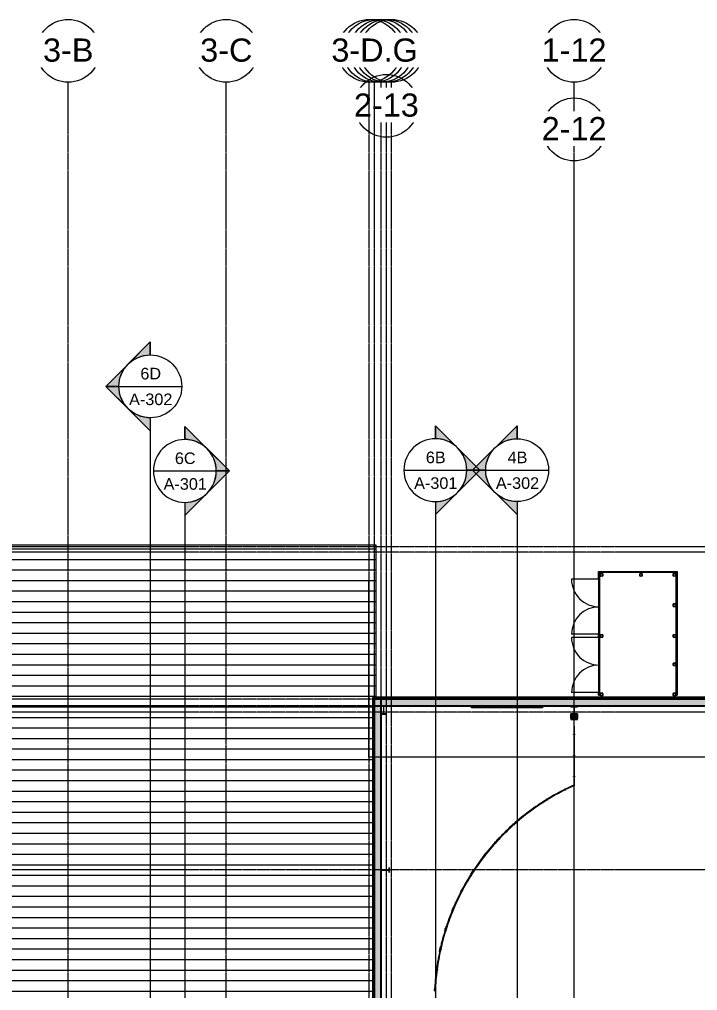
# Model space of a CAD drawing. Header units: inches. Extents: x 21290 to 26948, y -23522 to -20083.
# Drawn here: x 22239 to 23274, y -21569 to -20086 of the extents above; entities that cross this region are included whole.
import ezdxf

# ---------------------------------------------------------------- set-up
doc = ezdxf.new("R2010")
doc.units = ezdxf.units.IN
doc.header["$MEASUREMENT"] = 0
doc.linetypes.add('Grid Line 1_2_', pattern=[0.875, 0.5, -0.125, 0.125, -0.125])
for name, color, linetype, lineweight in [('A-DOOR', 31, 'Continuous', 9), ('A-FLOR-HRAL', 11, 'Continuous', 9), ('A-ROOF', 132, 'Continuous', 9), ('A-ROOF-PATT', 132, 'Continuous', 9), ('A-WALL', 113, 'Continuous', 9), ('A-WALL-PATT', 111, 'Continuous', 25), ('G-ANNO-SYMB', 111, 'Continuous', 9), ('S-BEAM', 12, 'Continuous', 9), ('S-COLS', 52, 'Continuous', 9), ('S-GRID', 1, 'Continuous', 9), ('S-GRID-IDEN', 1, 'Continuous', 9)]:
    doc.layers.add(name, color=color, linetype=linetype, lineweight=lineweight)
doc.styles.add('Arial', font='arial.ttf', dxfattribs={"height": 35.407186})
doc.styles.add('Arial_1', font='arial.ttf', dxfattribs={"height": 17.703593})
pattern_1 = [(45, (0, 0), (-19.00703, 19.00703), []), (45, (0, 28.8), (-19.00703, 19.00703), [])]
pattern_2 = [(161.57, (0.96, 0.96), (-7.6802237, -0.0009796), [0, -54.643, 6.067, 0]), (18.43, (-0.96, 0.96), (-7.6802237, 0.0009796), [0, -54.643, 6.067, 0]), (108.43, (0.96, 0.96), (3.8382953, -19.20136532), [18.211, -42.499]), (71.57, (-0.96, 0.96), (3.8382953, 19.20136532), [18.211, -42.499])]
pattern_3 = [(0, (0, 0), (0, 24), []), (90, (0, 0), (-24, 1e-15), [])]
pattern_4 = [(225, (23085.89, -22360.053), (19.00703, -19.00703), []), (225, (23085.89, -22388.853), (19.00703, -19.00703), [])]

# ---------------------------------------------------------------- blocks, each defined once
blk = doc.blocks.new('overhead door - one-983186-Roof Low')
at = {"layer": 'A-DOOR'}
h = blk.add_hatch(dxfattribs=at)
h.set_pattern_fill('FP_6', color=256, style=0, pattern_type=2)
h.set_pattern_definition([(270, (24, 0), (8, 5e-16), [])])
h.paths.add_polyline_path([(-54, -8.75), (54, -8.75), (54, -7), (-54, -7)], flags=0)
for p, q in [((-54, -8.75), (-54, -7)), ((-54, -7), (54, -7)), ((54, -8.75), (-54, -8.75)), ((54, -7), (54, -8.75))]:
    blk.add_line(p, q, dxfattribs=at)
blk = doc.blocks.new('Railing - 2_ x 1_2_-939656-Roof Low')
at = {"layer": 'A-FLOR-HRAL'}
blk.add_hatch(color=256, dxfattribs=at).paths.add_polyline_path([(1, -0.3), (1, 0.2), (-1, 0.2), (-1, -0.3)], flags=0)
for p, q in [((-1, 0.2), (1, 0.2)), ((-1, -0.3), (-1, 0.2)), ((1, 0.2), (1, -0.3)), ((1, -0.3), (-1, -0.3))]:
    blk.add_line(p, q, dxfattribs=at)
blk = doc.blocks.new('Railing - 2_ 8_-V17-Roof Low')
at = {"layer": 'A-FLOR-HRAL'}
h = blk.add_hatch(color=256, dxfattribs=at)
h.paths.add_polyline_path([(0.1, 15.8), (0.3, 11.4), (0.2, 15.8)], flags=0)
h.paths.add_polyline_path([(0.3, -12), (0.1, -15.8), (0.3, -15.8), (0.3, -15.6)], flags=0)
for p, q in [((0.3, 15.8), (0.3, 11.4)), ((0.3, -12), (0.3, -15.8))]:
    blk.add_line(p, q, dxfattribs=at)
blk = doc.blocks.new('Railing - 2_ 8_-V18-Roof Low')
at = {"layer": 'A-FLOR-HRAL'}
h = blk.add_hatch(color=256, dxfattribs=at)
h.paths.add_polyline_path([(0.1, 15.8), (0.3, 12.1), (0.3, 15.8)], flags=0)
h.paths.add_polyline_path([(0.3, -11.5), (0.1, -15.8), (0.3, -15.8), (0.3, -13.5)], flags=0)
for p, q in [((0.3, 15.8), (0.3, 12.1)), ((0.3, -11.5), (0.3, -15.8))]:
    blk.add_line(p, q, dxfattribs=at)
blk = doc.blocks.new('Railing - 2_ 8_-V19-Roof Low')
at = {"layer": 'A-FLOR-HRAL'}
h = blk.add_hatch(color=256, dxfattribs=at)
h.paths.add_polyline_path([(0.1, 15.8), (0.2, 14.8), (0.2, 15.8)], flags=0)
h.paths.add_polyline_path([(0.3, -12.8), (0.1, -15.8), (0.3, -15.8), (0.3, -14.3)], flags=0)
for p, q in [((0.3, 15.8), (0.3, 12.1)), ((0.3, -12.8), (0.3, -15.8))]:
    blk.add_line(p, q, dxfattribs=at)
blk = doc.blocks.new('Railing - 2_ 8_-V20-Roof Low')
at = {"layer": 'A-FLOR-HRAL'}
h = blk.add_hatch(color=256, dxfattribs=at)
h.paths.add_polyline_path([(0.1, 15.8), (0.3, 11.6), (0.3, 15.8)], flags=0)
h.paths.add_polyline_path([(0.3, -11.5), (0.1, -15.8), (0.3, -15.8), (0.3, -14.7)], flags=0)
for p, q in [((0.3, 15.8), (0.3, 11.6)), ((0.3, -11.5), (0.3, -15.8))]:
    blk.add_line(p, q, dxfattribs=at)
blk = doc.blocks.new('Railing - 2_ 8_-V21-Roof Low')
at = {"layer": 'A-FLOR-HRAL'}
blk.add_hatch(color=256, dxfattribs=at).paths.add_polyline_path([(0.1, 15.8), (0.3, 12.9), (0.2, 15.8)], flags=0)
for p, q in [((0.3, 15.8), (0.3, 12.9)), ((0.3, -12.2), (0.3, -15.8))]:
    blk.add_line(p, q, dxfattribs=at)
blk = doc.blocks.new('Railing - 2_ 8_-V22-Roof Low')
at = {"layer": 'A-FLOR-HRAL'}
h = blk.add_hatch(color=256, dxfattribs=at)
h.paths.add_polyline_path([(0.1, 15.8), (0.3, 11.4), (0.3, 15.8)], flags=0)
h.paths.add_polyline_path([(0.3, -12), (0.1, -15.8), (0.3, -15.8), (0.3, -15.1)], flags=0)
for p, q in [((0.3, 15.8), (0.3, 11.4)), ((0.3, -12), (0.3, -15.8))]:
    blk.add_line(p, q, dxfattribs=at)
blk = doc.blocks.new('Railing - 2_ 8_-V23-Roof Low')
at = {"layer": 'A-FLOR-HRAL'}
h = blk.add_hatch(color=256, dxfattribs=at)
h.paths.add_polyline_path([(0.1, 15.8), (0.3, 13.5), (0.3, 15.8)], flags=0)
h.paths.add_polyline_path([(0.3, -11.5), (0.1, -15.8), (0.3, -15.8), (0.3, -15.2)], flags=0)
for p, q in [((0.3, 15.8), (0.3, 12.1)), ((0.3, -11.5), (0.3, -15.8))]:
    blk.add_line(p, q, dxfattribs=at)
blk = doc.blocks.new('Railing - 2_ 8_-V24-Roof Low')
at = {"layer": 'A-FLOR-HRAL'}
h = blk.add_hatch(color=256, dxfattribs=at)
h.paths.add_polyline_path([(0.1, 15.8), (0.2, 13.2), (0.3, 15.8)], flags=0)
h.paths.add_polyline_path([(0.3, -12.8), (0.1, -15.8), (0.3, -15.8), (0.3, -13.4)], flags=0)
for p, q in [((0.3, 15.8), (0.3, 12.1)), ((0.3, -12.8), (0.3, -15.8))]:
    blk.add_line(p, q, dxfattribs=at)
blk = doc.blocks.new('Railing - 2_ 8_-V25-Roof Low')
at = {"layer": 'A-FLOR-HRAL'}
h = blk.add_hatch(color=256, dxfattribs=at)
h.paths.add_polyline_path([(0.1, 15.8), (0.3, 11.6), (0.3, 15.8)], flags=0)
h.paths.add_polyline_path([(0.3, -11.5), (0.1, -15.8), (0.3, -15.8), (0.3, -15.4)], flags=0)
for p, q in [((0.3, 15.8), (0.3, 11.6)), ((0.3, -11.5), (0.3, -15.8))]:
    blk.add_line(p, q, dxfattribs=at)
blk = doc.blocks.new('Railing - 2_ 8_-V26-Roof Low')
at = {"layer": 'A-FLOR-HRAL'}
blk.add_hatch(color=256, dxfattribs=at).paths.add_polyline_path([(0.1, 15.8), (0.3, 14.4), (0.3, 15.8)], flags=0)
for p, q in [((0.3, 15.8), (0.3, 12.9)), ((0.3, -12.2), (0.3, -15.8))]:
    blk.add_line(p, q, dxfattribs=at)
blk = doc.blocks.new('Railing - 2_ 8_-V27-Roof Low')
at = {"layer": 'A-FLOR-HRAL'}
h = blk.add_hatch(color=256, dxfattribs=at)
h.paths.add_polyline_path([(0.1, 15.8), (0.3, 11.4), (0.3, 15.8)], flags=0)
h.paths.add_polyline_path([(0.3, -12), (0.1, -15.8), (0.3, -15.8), (0.3, -15.5)], flags=0)
for p, q in [((0.3, 15.8), (0.3, 11.4)), ((0.3, -12), (0.3, -15.8))]:
    blk.add_line(p, q, dxfattribs=at)
blk = doc.blocks.new('Railing - 2_ 8_-V28-Roof Low')
at = {"layer": 'A-FLOR-HRAL'}
h = blk.add_hatch(color=256, dxfattribs=at)
h.paths.add_polyline_path([(0.1, 15.8), (0.3, 12.1), (0.3, 15.8)], flags=0)
h.paths.add_polyline_path([(0.3, -11.5), (0.1, -15.8), (0.3, -15.8), (0.3, -15.6)], flags=0)
for p, q in [((0.3, 15.8), (0.3, 12.1)), ((0.3, -11.5), (0.3, -15.8))]:
    blk.add_line(p, q, dxfattribs=at)
blk = doc.blocks.new('Railing - Railing-939582-Roof Low')
at = {"layer": 'A-FLOR-HRAL'}
h = blk.add_hatch(color=256, dxfattribs=at)
h.paths.add_polyline_path([(23086.4, -21255.9), (23086.4, -21242.8), (23085.4, -21242.8), (23085.4, -21255.3)], flags=0)
h.paths.add_polyline_path([(23086.4, -21242.3), (23086.4, -21210.8), (23085.4, -21210.8), (23085.4, -21242.3)], flags=0)
h.paths.add_polyline_path([(23086.4, -21210.3), (23086.4, -21178.8), (23085.4, -21178.8), (23085.4, -21210.3)], flags=0)
h.paths.add_polyline_path([(23085.4, -21178.3), (23086.4, -21178.3), (23086.4, -21165.6), (23085.4, -21165.6), (23085.4, -21174.8)], flags=0)
h = blk.add_hatch(color=256, dxfattribs=at)
h.paths.add_polyline_path([(22872.8, -21584.1), (22873.8, -21584.1), (22874, -21569.5), (22873.1, -21569.5), (22873, -21570.7)], flags=0)
h.paths.add_polyline_path([(22874.1, -21569), (22874.7, -21557.4), (22876, -21544.1), (22876.8, -21537.7), (22875.8, -21537.5), (22875, -21544.1), (22873.7, -21557.4), (22873.1, -21569), (22874, -21569)], flags=0)
h.paths.add_polyline_path([(22876.9, -21537.2), (22877.7, -21530.9), (22879.9, -21517.8), (22882.3, -21506.2), (22881.3, -21506), (22878.9, -21517.7), (22876.7, -21530.8), (22875.9, -21537), (22876.4, -21537.1)], flags=0)
h.paths.add_polyline_path([(22882.4, -21505.7), (22882.6, -21504.7), (22885.8, -21491.7), (22889.5, -21478.9), (22890.6, -21475.4), (22889.7, -21475.1), (22888.5, -21478.8), (22884.8, -21491.6), (22881.4, -21505.5), (22881.5, -21505.5)], flags=0)
h.paths.add_polyline_path([(22890.8, -21474.9), (22893.6, -21466.2), (22898.2, -21453.7), (22901.6, -21445.4), (22900.7, -21445), (22897.2, -21453.6), (22892.6, -21466.1), (22889.8, -21474.6), (22890.5, -21474.8)], flags=0)
h.paths.add_polyline_path([(22901.8, -21444.9), (22903.3, -21441.4), (22908.8, -21429.3), (22915.2, -21416.4), (22914.3, -21416), (22913.7, -21417.1), (22907.8, -21429.1), (22902.2, -21441.3), (22900.9, -21444.5), (22901.2, -21444.6)], flags=0)
h.paths.add_polyline_path([(22915.5, -21416), (22921.2, -21405.6), (22928, -21394.2), (22931.4, -21388.9), (22930.6, -21388.4), (22927, -21393.9), (22919.2, -21407.2), (22914.6, -21415.6), (22915.4, -21416)], flags=0)
h.paths.add_polyline_path([(22931.7, -21388.5), (22935.2, -21383), (22942.9, -21372.1), (22949.9, -21362.9), (22949.1, -21362.3), (22941.9, -21371.8), (22934.2, -21382.7), (22930.8, -21388), (22931.2, -21388.2)], flags=0)
h.paths.add_polyline_path([(22950.2, -21362.5), (22951, -21361.5), (22959.4, -21351.1), (22969.5, -21339.8), (22970.6, -21338.6), (22969.9, -21337.9), (22967.2, -21340.8), (22958.4, -21350.8), (22949.4, -21361.9), (22949.4, -21361.9)], flags=0)
h.paths.add_polyline_path([(22971, -21338.3), (22977.4, -21331.5), (22987, -21322.2), (22993.5, -21316.3), (22992.8, -21315.5), (22986, -21321.8), (22976.4, -21331.1), (22970.3, -21337.6), (22970.8, -21338)], flags=0)
h.paths.add_polyline_path([(22993.8, -21315.9), (22996.9, -21313.2), (23007.1, -21304.6), (23018.1, -21296), (23017.6, -21295.2), (23016.6, -21295.9), (23006, -21304.2), (22994.1, -21314.3), (22993.2, -21315.2), (22993.4, -21315.4)], flags=0)
h.paths.add_polyline_path([(23018.6, -21295.7), (23028.4, -21288.6), (23039.5, -21281.2), (23044.6, -21278.1), (23044.1, -21277.2), (23038.5, -21280.7), (23027.4, -21288.1), (23018, -21294.9), (23018.5, -21295.6)], flags=0)
h.paths.add_polyline_path([(23045, -21277.8), (23050.9, -21274.3), (23062.5, -21267.7), (23072.5, -21262.5), (23072.1, -21261.6), (23061.5, -21267.1), (23049.8, -21273.7), (23044.5, -21277), (23044.8, -21277.4)], flags=0)
h.paths.add_polyline_path([(23072.9, -21262.3), (23074.3, -21261.6), (23086.4, -21255.9), (23085.4, -21255.3), (23072.5, -21261.4), (23072.5, -21261.5)], flags=0)
for p, q in [((23085.4, -21165.6), (23086.4, -21165.6)), ((23085.4, -21165.6), (23085.4, -21178.3)), ((23086.4, -21178.3), (23086.4, -21165.6)), ((23085.4, -21178.8), (23085.4, -21210.3)), ((23086.4, -21210.3), (23086.4, -21178.8)), ((23085.4, -21210.8), (23085.4, -21242.3)), ((23086.4, -21242.3), (23086.4, -21210.8)), ((23085.4, -21242.8), (23085.4, -21255.3)), ((23086.4, -21255.9), (23085.4, -21255.3)), ((23086.4, -21255.9), (23086.4, -21242.8))]:
    blk.add_line(p, q, dxfattribs=at)
for radius, start, end in [(360.5, 114.2153, 116.4845), (359.5, 114.1123, 116.4844), (360.5, 116.564, 121.5774), (359.5, 116.5641, 121.5773), (360.5, 121.6569, 126.6703), (359.5, 121.657, 126.6702), (360.5, 126.7498, 131.7634), (359.5, 126.7499, 131.7633), (360.5, 131.8428, 136.8562), (359.5, 131.8429, 136.8561), (360.5, 136.9357, 141.9493), (359.5, 136.9358, 141.9492), (360.5, 142.0288, 147.0422), (359.5, 142.0289, 147.0421), (360.5, 147.1217, 152.1351), (359.5, 147.1218, 152.135), (360.5, 152.2146, 157.2282), (359.5, 152.2147, 157.228), (360.5, 157.3076, 162.321), (359.5, 157.3077, 162.3209), (360.5, 162.4005, 167.4141), (359.5, 162.4006, 167.414), (360.5, 167.4935, 172.507), (359.5, 167.4937, 172.5069), (360.5, 172.5865, 177.5999), (359.5, 172.5866, 177.5998)]:
    blk.add_arc((23233.3, -21584.1), radius, start, end, dxfattribs=at)
for name, p, rotation in [('Railing - 2_ x 1_2_-939656-Roof Low', (23085.9, -21178.6), 180), ('Railing - 2_ x 1_2_-939656-Roof Low', (23085.9, -21210.6), 180), ('Railing - 2_ x 1_2_-939656-Roof Low', (23085.9, -21242.6), 180), ('Railing - 2_ 8_-V28-Roof Low', (23058.3, -21269.4), 119.0706679168339), ('Railing - 2_ x 1_2_-939656-Roof Low', (23072.5, -21261.9), 116.5241888273636), ('Railing - 2_ 8_-V27-Roof Low', (23031.1, -21286.2), 124.1636260957745), ('Railing - 2_ x 1_2_-939656-Roof Low', (23044.5, -21277.5), 121.6171470063042), ('Railing - 2_ 8_-V26-Roof Low', (23005.4, -21305.3), 129.2565842747152), ('Railing - 2_ x 1_2_-939656-Roof Low', (23018.1, -21295.5), 126.7101051852449), ('Railing - 2_ 8_-V25-Roof Low', (22981.6, -21326.6), 134.3495424536559), ('Railing - 2_ x 1_2_-939656-Roof Low', (22993.3, -21315.7), 131.8030633641855), ('Railing - 2_ 8_-V24-Roof Low', (22959.7, -21350), 139.4425006325965), ('Railing - 2_ x 1_2_-939656-Roof Low', (22970.4, -21338.1), 136.8960215431262), ('Railing - 2_ 8_-V23-Roof Low', (22940, -21375.2), 144.5354588115371), ('Railing - 2_ x 1_2_-939656-Roof Low', (22949.6, -21362.4), 141.9889797220668), ('Railing - 2_ 8_-V22-Roof Low', (22922.7, -21402), 149.6284169904778), ('Railing - 2_ x 1_2_-939656-Roof Low', (22931.1, -21388.4), 147.0819379010074), ('Railing - 2_ 8_-V21-Roof Low', (22907.7, -21430.3), 154.7213751694184), ('Railing - 2_ x 1_2_-939656-Roof Low', (22914.9, -21416), 152.1748960799481), ('Railing - 2_ 8_-V20-Roof Low', (22895.4, -21459.8), 159.8143333483591), ('Railing - 2_ x 1_2_-939656-Roof Low', (22901.2, -21444.9), 157.2678542588887), ('Railing - 2_ 8_-V19-Roof Low', (22885.7, -21490.3), 164.9072915272997), ('Railing - 2_ x 1_2_-939656-Roof Low', (22890.2, -21475), 162.3608124378295), ('Railing - 2_ 8_-V18-Roof Low', (22878.7, -21521.5), 170.0002497062404), ('Railing - 2_ x 1_2_-939656-Roof Low', (22881.9, -21505.9), 167.4537706167701), ('Railing - 2_ 8_-V17-Roof Low', (22874.6, -21553.3), 175.093207885181), ('Railing - 2_ x 1_2_-939656-Roof Low', (22876.3, -21537.4), 172.5467287957107), ('Railing - 2_ x 1_2_-939656-Roof Low', (22873.6, -21569.2), 177.6396869746515)]:
    blk.add_blockref(name, p, dxfattribs=dict(rotation=rotation))
blk = doc.blocks.new('dumpster door - one-1001559-Roof Low')
at = {"layer": 'A-DOOR'}
h = blk.add_hatch(dxfattribs=at)
h.set_pattern_fill('FP_7', color=256, style=0, pattern_type=2)
h.set_pattern_definition([(270, (0, 0), (-8, -5e-16), [])])
h.paths.add_polyline_path([(42, 0.5), (-42, 0.5), (-42, -0.5), (42, -0.5)], flags=0)
for p, q in [((-42, 0.5), (42, 0.5)), ((-42, -0.5), (-42, 0.5)), ((-42, 0), (-42, -42)), ((42, 0.5), (42, -0.5)), ((42, 0), (42, -42)), ((42, -0.5), (-42, -0.5))]:
    blk.add_line(p, q, dxfattribs=at)
for centre, start, end in [((-42, 0), 270, 0), ((42, 0), 180, 270)]:
    blk.add_arc(centre, 42, start, end, dxfattribs=at)
blk = doc.blocks.new('HSS-Hollow Structural Section-Column - HSS4X4X1_4-1001889-Roof Low')
at = {"layer": 'S-COLS'}
h = blk.add_hatch(color=256, dxfattribs=at)
h.paths.add_polyline_path([(-1.8, 1.9), (-1.9, 1.8), (-2, 1.5), (-1.7, 1.7)], flags=0)
h.paths.add_polyline_path([(-1.5, 2), (-1.8, 1.9), (-1.7, 1.7)], flags=0)
h.paths.add_polyline_path([(1.8, 1.9), (1.7, 1.7), (2, 1.5), (1.9, 1.8)], flags=0)
h.paths.add_polyline_path([(1.5, 2), (1.7, 1.7), (1.8, 1.9)], flags=0)
h.paths.add_polyline_path([(-1.5, 2), (-1.5, 1.8), (1.5, 1.8), (1.5, 2)], flags=0)
h.paths.add_polyline_path([(1.9, -1.8), (1.7, -1.7), (1.5, -2), (1.8, -1.9)], flags=0)
h.paths.add_polyline_path([(2, -1.5), (1.7, -1.7), (1.9, -1.8)], flags=0)
h.paths.add_polyline_path([(1.8, 1.5), (1.8, -1.5), (2, -1.5), (2, 1.5)], flags=0)
h.paths.add_polyline_path([(-1.9, -1.8), (-1.8, -1.9), (-1.5, -2), (-1.7, -1.7)], flags=0)
h.paths.add_polyline_path([(-2, -1.5), (-1.9, -1.8), (-1.7, -1.7)], flags=0)
h.paths.add_polyline_path([(-1.8, 1.5), (-2, 1.5), (-2, -1.5), (-1.8, -1.5)], flags=0)
h.paths.add_polyline_path([(-1.5, -1.8), (-1.5, -2), (1.5, -2), (1.5, -1.8)], flags=0)
for p, q in [((-2, -1.5), (-2, 1.5)), ((-1.8, 1.5), (-1.8, -1.5)), ((-1.5, 2), (1.5, 2)), ((1.5, 1.8), (-1.5, 1.8)), ((1.8, -1.5), (1.8, 1.5)), ((2, 1.5), (2, -1.5)), ((-1.5, -1.8), (1.5, -1.8)), ((1.5, -2), (-1.5, -2))]:
    blk.add_line(p, q, dxfattribs=at)
for centre, radius, start, end in [((-1.5, 1.5), 0.466, 90, 180), ((-1.5, 1.5), 0.233, 90, 180), ((1.5, 1.5), 0.466, 360, 90), ((1.5, 1.5), 0.233, 360, 90), ((-1.5, -1.5), 0.466, 180, 270), ((-1.5, -1.5), 0.233, 180, 270), ((1.5, -1.5), 0.466, 270, 360), ((1.5, -1.5), 0.233, 270, 360)]:
    blk.add_arc(centre, radius, start, end, dxfattribs=at)
blk = doc.blocks.new('columns and girder2 - one-V37-Roof Low')
at = {"layer": 'S-BEAM'}
h = blk.add_hatch(dxfattribs=at)
h.set_pattern_fill('FP_17', color=256, style=0, pattern_type=2)
h.set_pattern_definition(pattern_4)
h.paths.add_polyline_path([(0, -1.3), (-5, -1.3), (-5, -2), (5, -2), (5, -1.3)], flags=0)
h.paths.add_polyline_path([(5, -17), (-5, -17), (-5, -18.5), (5, -18.5)], flags=0)
h.paths.add_polyline_path([(5, -1204.9), (-5, -1204.9), (-5, -1206.4), (5, -1206.4)], flags=0)
h.paths.add_polyline_path([(-5, -1224.3), (-5, -1225.8), (5, -1225.8), (5, -1224.3)], flags=0)
h = blk.add_hatch(color=256, dxfattribs=at)
h.paths.add_polyline_path([(5, -9.2), (0.6, -9.2), (0.6, -17), (5, -17)], flags=0)
h.paths.add_polyline_path([(-5, -9.2), (-5, -17), (-0.6, -17), (-0.6, -9.2)], flags=0)
h = blk.add_hatch(dxfattribs=at)
h.set_pattern_fill('FP_17', color=256, style=0, pattern_type=2)
h.set_pattern_definition(pattern_4)
h.paths.add_polyline_path([(-0.6, -2), (-0.6, -17), (0.6, -17), (0.6, -2)], flags=0)
h.paths.add_polyline_path([(-0.6, -1206.4), (-0.6, -1224.3), (0.6, -1224.3), (0.6, -1206.4)], flags=0)
h = blk.add_hatch(color=256, dxfattribs=at)
h.paths.add_polyline_path([(0.6, -1206.4), (0.6, -1213.3), (5, -1213.3), (5, -1206.4)], flags=0)
h.paths.add_polyline_path([(-5, -1206.4), (-5, -1213.3), (-0.6, -1213.3), (-0.6, -1206.4)], flags=0)
at = {"layer": 'S-BEAM', "lineweight": 15}
for p, q in [((-5, -1.3), (-5, -2)), ((-5, -2), (5, -2)), ((0.6, -2), (-0.6, -2)), ((-0.6, -2), (-0.6, -17)), ((0.6, -17), (0.6, -2)), ((5, -2), (5, -1.3)), ((5, -17), (-5, -17)), ((-5, -17), (-5, -18.5)), ((-5, -18.5), (5, -18.5)), ((-0.6, -17), (0.6, -17)), ((5, -18.5), (5, -17)), ((5, -1204.9), (-5, -1204.9)), ((-5, -1204.9), (-5, -1206.4)), ((-5, -1206.4), (5, -1206.4)), ((0.6, -1206.4), (-0.6, -1206.4)), ((-0.6, -1206.4), (-0.6, -1224.3)), ((0.6, -1224.3), (0.6, -1206.4)), ((5, -1206.4), (5, -1204.9)), ((5, -1224.3), (-5, -1224.3)), ((-5, -1224.3), (-5, -1225.8)), ((-0.6, -1224.3), (0.6, -1224.3)), ((5, -1225.8), (5, -1224.3))]:
    blk.add_line(p, q, dxfattribs=at)
at = {"layer": 'S-BEAM'}
for p, q in [((-5, -17), (-5, -9.2)), ((-0.6, -9.2), (-5, -9.2)), ((5, -9.2), (0.6, -9.2)), ((5, -9.2), (5, -17)), ((-5, -1213.3), (-5, -1206.4)), ((-5, -1213.3), (-0.6, -1213.3)), ((0.6, -1213.3), (5, -1213.3)), ((5, -1206.4), (5, -1213.3))]:
    blk.add_line(p, q, dxfattribs=at)
blk = doc.blocks.new('Grid - Grid Head - Circle-14747-Roof Low')
at = {"layer": 'S-GRID-IDEN'}
blk.add_circle((0, 0), 0.25, dxfattribs=at)
blk = doc.blocks.new('Section - Section Head - Filled-1526-Roof Low')
at = {"layer": 'G-ANNO-SYMB'}
h = blk.add_hatch(color=256, dxfattribs=at)
edge = h.paths.add_edge_path(flags=0)
edge.add_line((-0.4268, 0.1768), (-0.25, 0.3536))
edge.add_line((-0.25, 0.3536), (-0.25, 0.25))
edge.add_arc((-0.25, 0), 0.25, 90, 135)
h = blk.add_hatch(color=256, dxfattribs=at)
edge = h.paths.add_edge_path(flags=0)
edge.add_arc((-0.25, 0), 0.25, 45, 90)
edge.add_line((-0.25, 0.25), (-0.25, 0.3536))
edge.add_line((-0.25, 0.3536), (-0.0732, 0.1768))
h = blk.add_hatch(color=256, dxfattribs=at)
edge = h.paths.add_edge_path(flags=0)
edge.add_arc((-0.25, 0), 0.2503, 137.9216, 180)
edge.add_line((-0.5003, 0), (-0.6036, 0))
edge.add_line((-0.6036, 0), (-0.4358, 0.1678))
h = blk.add_hatch(color=256, dxfattribs=at)
edge = h.paths.add_edge_path(flags=0)
edge.add_line((-0.0642, 0.1678), (0.1036, 0))
edge.add_line((0.1036, 0), (0.0003, 0))
edge.add_arc((-0.25, 0), 0.2503, 0, 42.0784)
for p, q in [((-0.25, 0.3536), (-0.6036, 0)), ((-0.25, 0.3536), (-0.4268, 0.1768)), ((-0.25, 0.3536), (0.1036, 0)), ((-0.25, 0.25), (-0.25, 0.3536)), ((-0.0732, 0.1768), (-0.25, 0.3536)), ((-0.25, 0.3536), (-0.25, 0.25)), ((-0.4358, 0.1678), (-0.6036, 0)), ((0.1036, 0), (-0.0642, 0.1678)), ((-0.6036, 0), (-0.5003, 0)), ((0.0003, 0), (0.1036, 0)), ((-0.5, 0), (-0.6036, 0)), ((0, 0), (0.1036, 0))]:
    blk.add_line(p, q, dxfattribs=at)
for radius, start, end in [(0.25, 360, 180), (0.25, 90, 135), (0.25, 45, 90), (0.2503, 137.9216, 180), (0.2503, 0, 42.0784), (0.25, 180, 360)]:
    blk.add_arc((-0.25, 0), radius, start, end, dxfattribs=at)

msp = doc.modelspace()

# ---------------------------------------------------------------- hatches: boundary and pattern name
at = {"layer": 'A-ROOF-PATT'}
h = msp.add_hatch(dxfattribs=at)
h.set_pattern_fill('FP_3', color=256, style=0, pattern_type=2)
h.set_pattern_definition([(0, (37.673, -180.953), (0, 16.082), [])])
h.paths.add_polyline_path([(21977.2755, -22808.30281), (22057.89023, -22808.30281), (22057.89023, -22786.55281), (22058.32773, -22786.55281), (22058.32773, -22338.74031), (22699.76522, -22338.74031), (22699.76523, -22341.55281), (22691.60375, -22341.57793), (22691.60375, -22341.66219), (22691.74343, -22341.66219), (22691.76217, -22342.19874), (22691.6044, -22342.19874), (22691.6044, -22348.90797), (22691.76213, -22348.90797), (22691.74343, -22349.44344), (22691.60375, -22349.52769), (22691.59984, -22349.55281), (22557.0261, -22349.55281), (22557.14023, -22350.05281), (22556.91845, -22350.95031), (22556.30587, -22351.65564), (22555.58527, -22352.00267), (22554.69518, -22352.00267), (22553.88595, -22351.60733), (22553.33829, -22350.92058), (22553.14023, -22350.05281), (22553.25435, -22349.55281), (22315.77614, -22349.55299), (22315.89023, -22350.05281), (22315.66845, -22350.95031), (22315.1372, -22351.61647), (22314.33527, -22352.00267), (22313.44518, -22352.00267), (22312.63595, -22351.60733), (22312.08829, -22350.92058), (22311.89023, -22350.05281), (22312.00435, -22349.55281), (22071.5711, -22349.55281), (22071.68523, -22350.05281), (22071.46345, -22350.95031), (22070.9322, -22351.61647), (22070.13027, -22352.00267), (22069.11507, -22351.94241), (22068.37152, -22351.5328), (22067.88329, -22350.92058), (22067.68523, -22350.05281), (22067.89023, -22348.90797), (22067.89023, -22341.55281), (22061.14023, -22341.55281), (22061.16535, -22352.55281), (22069.14023, -22352.55281), (22069.19518, -22541.10295), (22070.08527, -22541.10295), (22070.8945, -22541.49829), (22071.44216, -22542.18504), (22071.64023, -22543.05281), (22071.41845, -22543.95031), (22070.8872, -22544.61647), (22070.08527, -22545.00267), (22069.14023, -22545.02179), (22069.14023, -22785.05281), (22797.14023, -22785.05281), (22797.14023, -22446.67781), (22810.70273, -22446.67781), (22810.70273, -22372.80381), (22782.51123, -22372.74131), (22782.51123, -22372.60634), (22778.95173, -22372.67881), (22778.95173, -22372.74131), (22778.88923, -22372.74131), (22778.95173, -22370.67781), (22786.38923, -22370.67781), (22786.38923, -22370.55281), (22779.95173, -22370.55281), (22779.95173, -22370.30281), (22778.88923, -22370.30281), (22778.88923, -21121.80281), (22783.89023, -21121.80281), (22783.89023, -20889.05281), (22070.39023, -20889.05281), (22070.39023, -20878.55281), (21994.89023, -20878.55281), (21994.89023, -22519.05281), (21970.89023, -22519.05281), (21970.89023, -22808.30281)], flags=0)
h.paths.add_polyline_path([(22498.92004, -22733.30281), (22455.51523, -22733.30281), (22455.51523, -22669.92781), (22571.39023, -22669.92781), (22571.39023, -22674.30281), (22571.51523, -22674.30281), (22571.51523, -22686.17781), (22571.39023, -22686.17781), (22571.39023, -22694.92781), (22571.51523, -22694.92781), (22571.51523, -22726.67781), (22571.39023, -22726.67781), (22571.39023, -22733.30281), (22499.34263, -22733.30281)], flags=0)
h.paths.add_polyline_path([(22069.64023, -22544.84781), (22070.53773, -22544.60733), (22071.20271, -22543.92058), (22071.43523, -22543.05281), (22071.19474, -22542.15531), (22070.50359, -22541.48915), (22069.64023, -22541.25781), (22069.14023, -22541.39178), (22069.19518, -22544.72856)], flags=0)
h.paths.add_polyline_path([(22654.70273, -22498.24031), (22654.70273, -22487.42781), (22631.51523, -22487.42781), (22631.51523, -22483.05281), (22631.39023, -22483.05281), (22631.39023, -22471.17781), (22631.51523, -22471.17781), (22631.51523, -22462.42781), (22631.39023, -22462.42781), (22631.39023, -22430.67781), (22631.51523, -22430.67781), (22631.51523, -22424.05281), (22747.39023, -22424.05281), (22747.39023, -22487.42781), (22667.70273, -22487.42781), (22667.70273, -22498.24031)], flags=0)
h.paths.add_polyline_path([(22324.51523, -22492.30281), (22313.39023, -22492.30281), (22313.39023, -22492.17781), (22306.14023, -22492.17781), (22306.14023, -22492.30281), (22277.76523, -22492.30281), (22277.76523, -22492.17781), (22271.51523, -22492.17781), (22271.51523, -22404.05281), (22331.01523, -22404.05281), (22331.01523, -22492.17781), (22326.01523, -22492.17781), (22326.01523, -22492.30281)], flags=0)
h.paths.add_polyline_path([(22477.51523, -22492.17781), (22418.01523, -22492.17781), (22418.01523, -22404.05281), (22423.01523, -22404.05281), (22423.01523, -22403.92781), (22435.64023, -22403.92781), (22435.64023, -22404.05281), (22442.89023, -22404.05281), (22442.89023, -22403.92781), (22471.26523, -22403.92781), (22471.26523, -22404.05281), (22477.51523, -22404.05281), (22477.51523, -22491.74965)], flags=0)
h.paths.add_polyline_path([(22562.99404, -22478.42781), (22527.51523, -22478.42781), (22527.51523, -22404.05281), (22529.76523, -22404.05281), (22529.76523, -22403.92781), (22540.26523, -22403.92781), (22540.26523, -22404.05281), (22548.14023, -22404.05281), (22548.14023, -22403.92781), (22564.89023, -22403.92781), (22564.89023, -22404.05281), (22571.51523, -22404.05281), (22571.51523, -22478.42781), (22565.26523, -22478.42781)], flags=0)
h.paths.add_polyline_path([(22778.95173, -22371.03154), (22782.51123, -22371.03154), (22782.44873, -22370.74031), (22778.95173, -22370.74197)], flags=0)
h.paths.add_polyline_path([(22694.26523, -22352.00267), (22693.82018, -22352.00267), (22693.01095, -22351.60733), (22692.46329, -22350.92058), (22692.26523, -22350.05281), (22692.487, -22349.15531), (22693.01825, -22348.48915), (22693.82018, -22348.10295), (22694.71027, -22348.10295), (22695.5195, -22348.49829), (22696.06716, -22349.18504), (22696.26523, -22350.05281), (22696.04345, -22350.95031), (22695.5122, -22351.61647), (22694.71027, -22352.00267)], flags=0)
h.paths.add_polyline_path([(22313.89023, -22351.84781), (22314.78773, -22351.60733), (22315.45271, -22350.92058), (22315.68523, -22350.05281), (22315.55129, -22349.55297), (22312.2292, -22349.55281), (22312.09523, -22350.05281), (22312.33571, -22350.95031), (22312.99273, -22351.60733), (22313.44518, -22351.72856)], flags=0)
h.paths.add_polyline_path([(22555.14023, -22351.84781), (22556.03773, -22351.60733), (22556.70271, -22350.92058), (22556.93523, -22350.05281), (22556.80125, -22349.55281), (22553.4792, -22349.55281), (22553.34523, -22350.05281), (22553.58571, -22350.95031), (22554.24273, -22351.60733), (22554.69518, -22351.72856)], flags=0)
h.paths.add_polyline_path([(22694.26523, -22351.84781), (22695.16273, -22351.60733), (22695.82771, -22350.92058), (22696.06023, -22350.05281), (22695.81974, -22349.15531), (22695.16273, -22348.49829), (22694.26523, -22348.25781), (22693.36773, -22348.49829), (22692.70274, -22349.18504), (22692.47023, -22350.05281), (22692.71071, -22350.95031), (22693.36773, -22351.60733), (22693.82018, -22351.72856)], flags=0)
h.paths.add_polyline_path([(22069.68523, -22351.84781), (22070.58273, -22351.60733), (22071.24771, -22350.92058), (22071.48023, -22350.05281), (22071.34625, -22349.55281), (22068.0242, -22349.55281), (22067.89023, -22350.05281), (22068.19967, -22351.01927), (22068.95273, -22351.65154), (22069.24018, -22351.72856)], flags=0)
at = {"layer": 'A-WALL', "lineweight": 5}
for points in [[(23241.73523, -20930.80281), (23243.23523, -20930.80281), (23243.23523, -20929.30281), (23123.23523, -20929.30281), (23123.23523, -20930.80281), (23135.33625, -20930.80281)], [(23243.23523, -21118.05281), (23243.23523, -20930.80281), (23241.73523, -20930.80281), (23241.73523, -21118.05281)], [(22780.38923, -22370.30281), (22780.38923, -21121.80281), (22778.88923, -21121.80281), (22778.88923, -22370.30281)]]:
    msp.add_hatch(color=256, dxfattribs=at).paths.add_polyline_path(points, flags=0)
h = msp.add_hatch(color=256, dxfattribs=at)
h.paths.add_polyline_path([(23124.73523, -21118.05281), (23124.73523, -21114.05281), (23123.23523, -21114.05281), (23123.23523, -21118.05281)], flags=0)
h.paths.add_polyline_path([(23123.23523, -21030.05281), (23124.73523, -21030.05281), (23124.73523, -21025.05281), (23123.23523, -21025.05281)], flags=0)
h.paths.add_polyline_path([(23124.73523, -20941.05281), (23124.73523, -20930.80281), (23123.23523, -20930.80281), (23123.23523, -20941.05281)], flags=0)
at = {"layer": 'A-WALL'}
msp.add_hatch(color=256, dxfattribs=at).paths.add_polyline_path([(26282.39023, -21123.30281), (26282.39023, -21121.80281), (22780.26523, -21121.80281), (22780.26523, -21123.30281), (26281.39023, -21123.30281)], flags=0)
at = {"layer": 'A-WALL-PATT', "lineweight": 9}
h = msp.add_hatch(dxfattribs=at)
h.set_pattern_fill('FP_4', color=256, style=0, pattern_type=2)
h.set_pattern_definition(pattern_3)
h.paths.add_polyline_path([(22780.38923, -22370.30281), (22781.38923, -22370.30281), (22781.38923, -21121.80281), (22780.38923, -21121.80281), (22780.38923, -22336.81465)], flags=0)
h = msp.add_hatch(dxfattribs=at)
h.set_pattern_fill('FP_5', color=256, style=0, pattern_type=2)
h.set_pattern_definition(pattern_2)
h.paths.add_polyline_path([(22781.38923, -22370.30281), (22791.38923, -22370.30281), (22791.38923, -21121.80281), (22781.38923, -21121.80281), (22781.38923, -22336.81465)], flags=0)
h = msp.add_hatch(dxfattribs=at)
h.set_pattern_fill('FP_4', color=256, style=0, pattern_type=2)
h.set_pattern_definition(pattern_3)
h.paths.add_polyline_path([(26281.39023, -21124.30281), (26281.39023, -21123.30281), (22780.26523, -21123.30281), (22780.26523, -21124.30281), (26276.13737, -21124.30281)], flags=0)
h = msp.add_hatch(dxfattribs=at)
h.set_pattern_fill('FP_5', color=256, style=0, pattern_type=2)
h.set_pattern_definition(pattern_2)
h.paths.add_polyline_path([(24819.78825, -21134.30281), (26262.77108, -21134.30281), (26262.77108, -21133.17936), (26269.25937, -21133.17936), (26269.25937, -21134.30281), (26271.39023, -21134.30281), (26271.39023, -21124.30281), (22780.26523, -21124.30281), (22780.26523, -21134.30281), (24749.60275, -21134.30281)], flags=0)
at = {"layer": 'S-COLS'}
h = msp.add_hatch(dxfattribs=at)
h.set_pattern_fill('FP_1', color=256, style=0, pattern_type=2)
h.set_pattern_definition(pattern_1)
h.paths.add_polyline_path([(22799.39023, -21146.80281), (22799.39023, -21146.36922), (22796.22616, -21146.36922), (22795.73726, -21146.16671), (22795.53476, -21145.67781), (22795.53476, -21135.42781), (22795.73726, -21134.93891), (22796.22616, -21134.7364), (22799.39023, -21134.7364), (22799.39023, -21134.30281), (22791.39023, -21134.30281), (22791.39023, -21134.7364), (22794.55429, -21134.7364), (22795.04319, -21134.93891), (22795.24569, -21135.42781), (22795.24569, -21145.67781), (22795.04319, -21146.16671), (22794.55429, -21146.36922), (22791.39023, -21146.36922), (22791.39023, -21146.80281)], flags=0)
h = msp.add_hatch(dxfattribs=at)
h.set_pattern_fill('FP_1', color=256, style=0, pattern_type=2)
h.set_pattern_definition(pattern_1)
h.paths.add_polyline_path([(22803.45663, -21389.05281), (22803.89023, -21389.05281), (22803.89023, -21381.05281), (22803.45663, -21381.05281), (22803.45663, -21384.21687), (22803.25412, -21384.70577), (22802.76523, -21384.90828), (22792.51523, -21384.90828), (22792.02633, -21384.70577), (22791.82382, -21384.21687), (22791.82382, -21381.05281), (22791.39023, -21381.05281), (22791.39023, -21389.05281), (22791.82382, -21389.05281), (22791.82382, -21385.88875), (22792.02633, -21385.39985), (22792.51523, -21385.19734), (22802.76523, -21385.19734), (22803.25412, -21385.39985), (22803.45663, -21385.88875)], flags=0)

# ---------------------------------------------------------------- linework, layer by layer
at = {"layer": 'A-ROOF'}
for p, q in [((22783.89023, -20889.05281), (22070.39023, -20889.05281)), ((22783.89023, -21121.80281), (22783.89023, -20889.05281))]:
    msp.add_line(p, q, dxfattribs=at)
at = {"layer": 'A-WALL'}
for p, q in [((23123.23523, -20929.30281), (23243.23523, -20929.30281)), ((23123.23523, -20941.05281), (23123.23523, -20929.30281)), ((23243.23523, -20929.30281), (23243.23523, -21118.05281)), ((23123.23523, -20941.05281), (23124.73523, -20941.05281)), ((23241.73523, -20930.80281), (23124.73523, -20930.80281)), ((23124.73523, -20930.80281), (23124.73523, -20941.05281)), ((23241.73523, -21118.05281), (23241.73523, -20930.80281)), ((23123.23523, -21030.05281), (23123.23523, -21025.05281)), ((23124.73523, -21025.05281), (23123.23523, -21025.05281)), ((23123.23523, -21030.05281), (23124.73523, -21030.05281)), ((23124.73523, -21025.05281), (23124.73523, -21030.05281)), ((22780.38923, -21121.80281), (22780.38923, -22370.30281)), ((22781.38923, -21121.80281), (22781.38923, -22370.30281)), ((23123.23523, -21118.05281), (23123.23523, -21114.05281)), ((23124.73523, -21114.05281), (23123.23523, -21114.05281)), ((23123.23523, -21118.05281), (23124.73523, -21118.05281)), ((23124.73523, -21114.05281), (23124.73523, -21118.05281)), ((23241.73523, -21118.05281), (23243.23523, -21118.05281)), ((22780.26523, -21123.30281), (26282.39023, -21123.30281)), ((22780.26523, -21124.30281), (26281.39023, -21124.30281))]:
    msp.add_line(p, q, dxfattribs=at)
at = {"layer": 'A-WALL', "lineweight": 25}
for p, q in [((26283.89023, -21121.80281), (22778.88923, -21121.80281)), ((22778.88923, -21121.80281), (22778.88923, -22370.30281)), ((22780.26523, -21121.80281), (22780.26523, -21134.30281)), ((22791.38923, -22370.30281), (22791.38923, -21121.80281)), ((22780.26523, -21134.30281), (26262.77108, -21134.30281))]:
    msp.add_line(p, q, dxfattribs=at)
at = {"layer": 'G-ANNO-SYMB'}
for p, q in [((22391.17362, -20646.34266), (22487.17362, -20646.34266)), ((22439.17362, -20694.34266), (22439.17362, -23059.93388)), ((22443.854, -20775.5887), (22539.854, -20775.5887)), ((22826.1556, -20774.32008), (22922.1556, -20774.32008)), ((22950.96338, -20774.32008), (23046.96338, -20774.32008)), ((22491.854, -20823.5887), (22491.854, -23159.75334)), ((22874.1556, -20822.32008), (22874.1556, -23105.1016)), ((22998.96338, -20822.32008), (22998.96338, -23105.1016)), ((22772.63634, -20943.12708), (21680.13847, -20943.12708)), ((22772.63634, -21212.52261), (22772.63634, -20943.12708)), ((26555.82365, -21212.52261), (22772.63634, -21212.52261))]:
    msp.add_line(p, q, dxfattribs=at)
at = {"layer": 'S-COLS', "lineweight": 15}
for p, q in [((22799.39023, -21134.30281), (22791.39023, -21134.30281)), ((22791.39023, -21134.30281), (22791.39023, -21134.7364)), ((22791.39023, -21134.7364), (22794.55429, -21134.7364)), ((22795.24569, -21135.42781), (22795.24569, -21145.67781)), ((22795.53476, -21145.67781), (22795.53476, -21135.42781)), ((22796.22616, -21134.7364), (22799.39023, -21134.7364)), ((22799.39023, -21134.7364), (22799.39023, -21134.30281)), ((22794.55429, -21146.36922), (22791.39023, -21146.36922)), ((22791.39023, -21146.36922), (22791.39023, -21146.80281)), ((22791.39023, -21146.80281), (22799.39023, -21146.80281)), ((22799.39023, -21146.36922), (22796.22616, -21146.36922)), ((22799.39023, -21146.80281), (22799.39023, -21146.36922)), ((22791.82382, -21381.05281), (22791.39023, -21381.05281)), ((22791.39023, -21381.05281), (22791.39023, -21389.05281)), ((22791.39023, -21389.05281), (22791.82382, -21389.05281)), ((22791.82382, -21384.21687), (22791.82382, -21381.05281)), ((22791.82382, -21389.05281), (22791.82382, -21385.88875)), ((22802.76523, -21384.90828), (22792.51523, -21384.90828)), ((22792.51523, -21385.19734), (22802.76523, -21385.19734)), ((22803.89023, -21381.05281), (22803.45663, -21381.05281)), ((22803.45663, -21381.05281), (22803.45663, -21384.21687)), ((22803.45663, -21385.88875), (22803.45663, -21389.05281)), ((22803.45663, -21389.05281), (22803.89023, -21389.05281)), ((22803.89023, -21389.05281), (22803.89023, -21381.05281))]:
    msp.add_line(p, q, dxfattribs=at)
for centre, start, end in [((22794.55429, -21135.42781), 0, 90), ((22796.22616, -21135.42781), 90, 180), ((22794.55429, -21145.67781), 270, 0), ((22796.22616, -21145.67781), 180, 270), ((22792.51523, -21384.21687), 180, 270), ((22792.51523, -21385.88875), 90, 180), ((22802.76523, -21384.21687), 270, 0), ((22802.76523, -21385.88875), 0, 90)]:
    msp.add_arc(centre, 0.69141, start, end, dxfattribs=at)
at = {"layer": 'S-GRID', "linetype": 'Grid Line 1_2_'}
for p, q in [((22313.89023, -23275.7461), (22313.89023, -20181.85575)), ((22555.14023, -23275.7461), (22555.14023, -20181.85575)), ((22781.39023, -23275.7461), (22781.39023, -20181.85575)), ((22791.39023, -23275.7461), (22791.39023, -20181.85575)), ((22799.39023, -23275.7461), (22799.39023, -20181.85575)), ((22807.39023, -23275.7461), (22807.39023, -20181.85575)), ((23085.89023, -23275.7461), (23085.89023, -20181.85575)), ((22799.39023, -23359.7461), (22799.39023, -20265.85575)), ((23085.89023, -23395.7461), (23085.89023, -20301.85575)), ((26557.32365, -20891.55281), (21423.73698, -20891.55281)), ((26557.32365, -20899.55281), (21423.73698, -20899.55281)), ((26557.32365, -21124.30281), (21423.73698, -21124.30281)), ((26557.32365, -21134.30281), (21423.73698, -21134.30281)), ((26557.32365, -21143.80281), (21423.73698, -21143.80281)), ((26557.32365, -21385.05281), (21423.73698, -21385.05281)), ((26557.32365, -21385.05281), (21423.73698, -21385.05281))]:
    msp.add_line(p, q, dxfattribs=at)

# ---------------------------------------------------------------- block references
at = {"layer": 'A-DOOR', "rotation": 270}
for p in [(23123.98523, -20983.05281), (23123.98523, -21072.05281)]:
    msp.add_blockref('dumpster door - one-1001559-Roof Low', p, dxfattribs=at)
at = {"layer": 'A-DOOR'}
msp.add_blockref('overhead door - one-983186-Roof Low', (22983.51523, -21128.42781), dxfattribs=at)
at = {"layer": 'A-FLOR-HRAL'}
msp.add_blockref('Railing - Railing-939582-Roof Low', (0, 0), dxfattribs=at)
at = {"layer": 'G-ANNO-SYMB', "extrusion": (0, 0, -1), "xscale": 191.9999999999999, "yscale": 191.9999999999999, "zscale": 191.9999999999999, "rotation": 270.0000000000003}
for p in [(-22439.17362, -20694.34266), (-22998.96338, -20822.32008)]:
    msp.add_blockref('Section - Section Head - Filled-1526-Roof Low', p, dxfattribs=at)
at = {"layer": 'G-ANNO-SYMB', "xscale": 191.9999999999999, "yscale": 191.9999999999999, "zscale": 191.9999999999999, "rotation": 269.9999999999996}
for p in [(22491.854, -20823.5887), (22874.1556, -20822.32008)]:
    msp.add_blockref('Section - Section Head - Filled-1526-Roof Low', p, dxfattribs=at)
at = {"layer": 'S-BEAM', "rotation": 180}
msp.add_blockref('columns and girder2 - one-V37-Roof Low', (23085.89023, -22360.05281), dxfattribs=at)
at = {"layer": 'S-COLS', "rotation": 180}
for p in [(23127.98523, -20934.17781), (23187.98523, -20934.17781), (23238.98523, -20934.17781), (23238.98523, -20980.55281), (23127.98523, -21027.55281), (23238.98523, -21027.55281), (23238.98523, -21070.92781), (23127.98523, -21116.92781), (23238.98523, -21116.92781)]:
    msp.add_blockref('HSS-Hollow Structural Section-Column - HSS4X4X1_4-1001889-Roof Low', p, dxfattribs=at)
at = {"layer": 'S-GRID-IDEN', "xscale": 191.9999999999999, "yscale": 191.9999999999999, "zscale": 191.9999999999999}
for p in [(22313.89023, -20133.85575), (22555.14023, -20133.85575), (22807.39023, -20133.85575), (23085.89023, -20133.85575), (22799.39023, -20217.85575), (23085.89023, -20253.85575)]:
    msp.add_blockref('Grid - Grid Head - Circle-14747-Roof Low', p, dxfattribs=at)

# ---------------------------------------------------------------- texts
at = {"layer": 'G-ANNO-SYMB', "char_height": 17.703593, "attachment_point": 2, "line_spacing_factor": 0.938532, "style": 'Arial_1'}
for s, insert, width in [('6D', (22439.78836, -20618.00441), 37.584), ('A-302', (22439.78836, -20657.2769), 78.624), ('6C', (22492.46874, -20747.25045), 37.584), ('6B', (22874.77034, -20745.98183), 36.072), ('4B', (22999.57812, -20745.98183), 36.072), ('A-301', (22492.46874, -20786.52294), 78.624), ('A-301', (22874.77034, -20785.25432), 78.624), ('A-302', (22999.57812, -20785.25432), 78.624)]:
    msp.add_mtext(s, dxfattribs=dict(at, insert=insert, width=width))

# ---------------------------------------------------------------- next in the draw order: texts
at = {"layer": 'S-GRID-IDEN', "char_height": 35.407186, "attachment_point": 2, "line_spacing_factor": 0.938532, "style": 'Arial', "bg_fill": 3, "box_fill_scale": 1.25, "bg_fill_color": 0, "bg_fill_transparency": 0}
for s, insert, width in [('3-B', (22313.881, -20114.98201), 91.584), ('3-C', (22555.131, -20114.98201), 94.608), ('3-E.G', (22807.381, -20114.98201), 153.792), ('1-12', (23085.881, -20114.98201), 117.936), ('2-13', (22799.381, -20198.98201), 117.936), ('2-12', (23085.881, -20234.98201), 117.936)]:
    msp.add_mtext(s, dxfattribs=dict(at, insert=insert, width=width))

# ---------------------------------------------------------------- next in the draw order: linework, layer by layer
at = {"layer": 'S-GRID', "linetype": 'Grid Line 1_2_'}
for p, q in [((22773.39023, -23275.7461), (22773.39023, -20181.85575)), ((22781.39023, -23275.7461), (22781.39023, -20181.85575))]:
    msp.add_line(p, q, dxfattribs=at)

# ---------------------------------------------------------------- next in the draw order: block references
at = {"layer": 'S-GRID-IDEN', "xscale": 191.9999999999999, "yscale": 191.9999999999999, "zscale": 191.9999999999999}
msp.add_blockref('Grid - Grid Head - Circle-14747-Roof Low', (22799.39023, -20133.85575), dxfattribs=at)

# ---------------------------------------------------------------- next in the draw order: texts
at = {"layer": 'S-GRID-IDEN', "insert": (22799.381, -20114.98201), "char_height": 35.407186, "width": 91.584, "attachment_point": 2, "line_spacing_factor": 0.938532, "style": 'Arial', "bg_fill": 3, "box_fill_scale": 1.25, "bg_fill_color": 0, "bg_fill_transparency": 0}
msp.add_mtext('3-E', dxfattribs=at)

# ---------------------------------------------------------------- next in the draw order: block references
at = {"layer": 'S-GRID-IDEN', "xscale": 191.9999999999999, "yscale": 191.9999999999999, "zscale": 191.9999999999999}
msp.add_blockref('Grid - Grid Head - Circle-14747-Roof Low', (22791.39023, -20133.85575), dxfattribs=at)

# ---------------------------------------------------------------- next in the draw order: texts
at = {"layer": 'S-GRID-IDEN', "insert": (22791.381, -20114.98201), "char_height": 35.407186, "width": 117.936, "attachment_point": 2, "line_spacing_factor": 0.938532, "style": 'Arial', "bg_fill": 3, "box_fill_scale": 1.25, "bg_fill_color": 0, "bg_fill_transparency": 0}
msp.add_mtext('1-13', dxfattribs=at)

# ---------------------------------------------------------------- next in the draw order: block references
at = {"layer": 'S-GRID-IDEN', "xscale": 191.9999999999999, "yscale": 191.9999999999999, "zscale": 191.9999999999999}
msp.add_blockref('Grid - Grid Head - Circle-14747-Roof Low', (22781.39023, -20133.85575), dxfattribs=at)

# ---------------------------------------------------------------- next in the draw order: texts
at = {"layer": 'S-GRID-IDEN', "insert": (22781.381, -20114.98201), "char_height": 35.407186, "width": 180.144, "attachment_point": 2, "line_spacing_factor": 0.938532, "style": 'Arial', "bg_fill": 3, "box_fill_scale": 1.25, "bg_fill_color": 0, "bg_fill_transparency": 0}
msp.add_mtext('1-13.G', dxfattribs=at)

# ---------------------------------------------------------------- next in the draw order: block references
at = {"layer": 'S-GRID-IDEN', "xscale": 191.9999999999999, "yscale": 191.9999999999999, "zscale": 191.9999999999999}
msp.add_blockref('Grid - Grid Head - Circle-14747-Roof Low', (22773.39023, -20133.85575), dxfattribs=at)

# ---------------------------------------------------------------- next in the draw order: texts
at = {"layer": 'S-GRID-IDEN', "insert": (22773.381, -20114.98201), "char_height": 35.407186, "width": 94.608, "attachment_point": 2, "line_spacing_factor": 0.938532, "style": 'Arial', "bg_fill": 3, "box_fill_scale": 1.25, "bg_fill_color": 0, "bg_fill_transparency": 0}
msp.add_mtext('3-D', dxfattribs=at)

# ---------------------------------------------------------------- next in the draw order: block references
at = {"layer": 'S-GRID-IDEN', "xscale": 191.9999999999999, "yscale": 191.9999999999999, "zscale": 191.9999999999999}
msp.add_blockref('Grid - Grid Head - Circle-14747-Roof Low', (22781.39023, -20133.85575), dxfattribs=at)

# ---------------------------------------------------------------- next in the draw order: texts
at = {"layer": 'S-GRID-IDEN', "insert": (22781.381, -20114.98201), "char_height": 35.407186, "width": 156.816, "attachment_point": 2, "line_spacing_factor": 0.938532, "style": 'Arial', "bg_fill": 3, "box_fill_scale": 1.25, "bg_fill_color": 0, "bg_fill_transparency": 0}
msp.add_mtext('3-D.G', dxfattribs=at)

doc.saveas('drawing.dxf')
